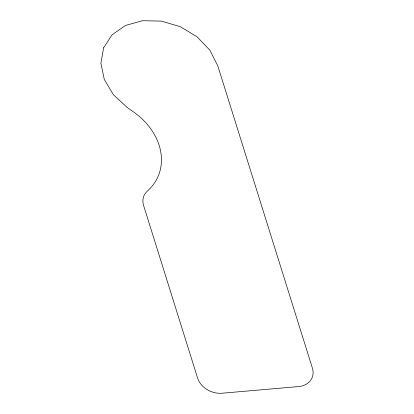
<?xml version="1.0" encoding="UTF-8"?>
<svg xmlns="http://www.w3.org/2000/svg" width="414" height="414" viewBox="0 0 414 414"><rect width="100%" height="100%" fill="white"/><g stroke="black" fill="none" stroke-linecap="round" stroke-linejoin="round"><path stroke-width="0.62" d="M103.588 47.838L100.892 63.259L104.287 79.452L113.426 94.77L127.377 107.64L133.411 111.878A64.9 51.279 23 0 1 147.327 191.144A20.436 16.146 23 0 0 143.586 205.504L197.602 378.096A20.436 16.146 23 0 0 221.992 393.228L298.525 386.578A20.436 16.146 23 0 0 312.404 368.124L217.805 65.873L209.888 50.218L196.904 36.68L180.183 26.636L161.439 21.124L142.587 20.7L125.561 25.414L112.101 34.781L103.588 47.838"/></g></svg>
